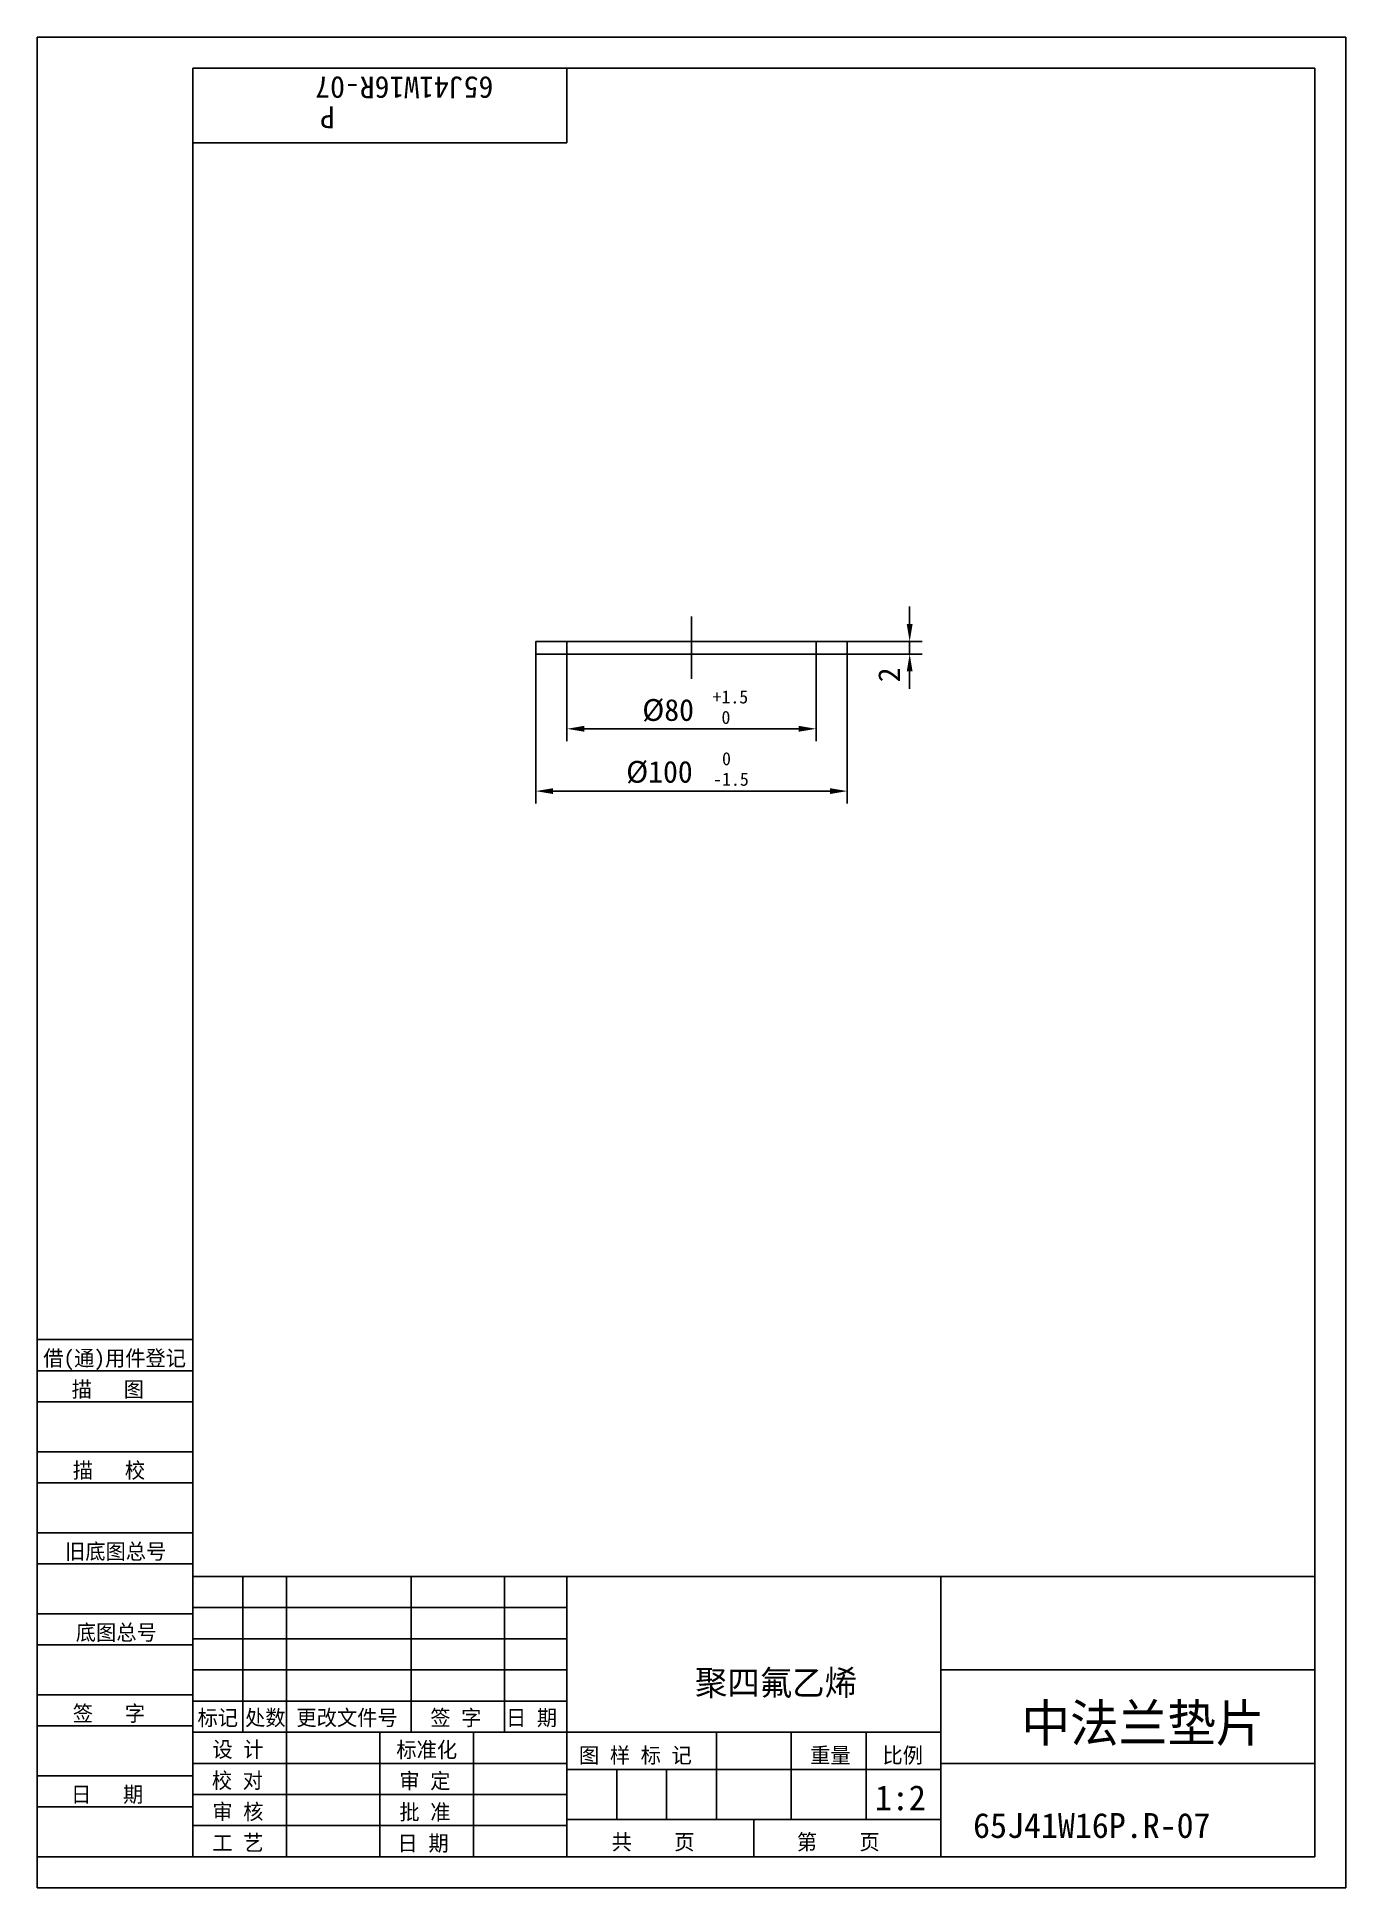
# Model space of a CAD drawing. Header units: metres. Extents: x 0 to 210, y 0 to 297.
import ezdxf

# ---------------------------------------------------------------- set-up
doc = ezdxf.new("R2010")
doc.units = ezdxf.units.M
for name, color, linetype in [('C', 6, 'Continuous'), ('D', 1, 'Continuous'), ('FL', 5, 'Continuous'), ('T', 7, 'Continuous'), ('TL', 4, 'Continuous')]:
    doc.layers.add(name, color=color, linetype=linetype)

# ---------------------------------------------------------------- blocks, each defined once
blk = doc.blocks.new('TUKUN4')
at = {"layer": 'FL'}
for p, q in [((0, 297), (0, 0)), ((210, 297), (0, 297)), ((210, 0), (210, 297)), ((0, 78), (25, 78)), ((0, 70), (25, 70)), ((0, 65), (25, 65)), ((0, 57), (25, 57)), ((0, 52), (25, 52)), ((33, 25), (33, 50)), ((40, 5), (40, 50)), ((60, 25), (60, 50)), ((75, 25), (75, 50)), ((25, 45), (85, 45)), ((0, 44), (25, 44)), ((0, 39), (25, 39)), ((25, 40), (85, 40)), ((25, 35), (85, 35)), ((0, 31), (25, 31)), ((25, 30), (85, 30)), ((0, 26), (25, 26)), ((70, 5), (70, 25)), ((0, 18), (25, 18)), ((25, 20), (85, 20)), ((25, 15), (85, 15)), ((0, 13), (25, 13)), ((25, 10), (85, 10)), ((0, 0), (210, 0))]:
    blk.add_line(p, q, dxfattribs=at)
at = {"layer": 'TL'}
for p, q in [((25, 5), (25, 292)), ((205, 292), (25, 292)), ((85, 292), (85, 280)), ((205, 5), (205, 292)), ((85, 280), (25, 280)), ((0, 88), (25, 88)), ((0, 83), (25, 83)), ((205, 50), (25, 50)), ((85, 5), (85, 50)), ((145, 5), (145, 50)), ((205, 35), (145, 35)), ((145, 25), (25, 25)), ((55, 5), (55, 25)), ((109, 11), (109, 25)), ((121, 11), (121, 25)), ((133, 11), (133, 25)), ((85, 19), (145, 19)), ((93, 11), (93, 19)), ((101, 11), (101, 19)), ((205, 20), (145, 20)), ((145, 11), (85, 11)), ((115, 5), (115, 11)), ((0, 5), (205, 5))]:
    blk.add_line(p, q, dxfattribs=at)
at = {"layer": 'T'}
for s, p in [('借(通)用件登记', (1, 83.76)), ('描   图', (5.56, 78.76)), ('描   校', (5.74, 65.76)), ('旧底图总号', (4.49, 52.76)), ('底图总号', (6.22, 39.76)), ('签   字', (5.74, 26.76)), ('标记', (25.75, 26.07)), ('处数', (33.38, 26.07)), ('更改文件号', (41.61, 26.07)), ('签 字', (63.1, 26.07)), ('日 期', (75.23, 26.07)), ('设 计', (28.14, 20.99)), ('标准化', (57.65, 20.93)), ('图 样 标 记', (86.95, 20.04)), ('重量', (124.03, 20.04)), ('比例', (135.64, 20.04)), ('校 对', (28.05, 15.99)), ('审 定', (58.13, 15.93)), ('日   期', (5.45, 13.76)), ('审 核', (28.14, 10.99)), ('批 准', (58.13, 10.93)), ('共    页', (92.18, 6.13)), ('第    页', (121.9, 6.13)), ('工 艺', (28.14, 5.99)), ('日 期', (57.84, 5.93))]:
    blk.add_text(s, height=2.5, dxfattribs=at).set_placement(p)

msp = doc.modelspace()

# ---------------------------------------------------------------- linework, layer by layer
at = {"layer": 'C'}
msp.add_lwpolyline([(105, 204), (105, 194)], dxfattribs=at)
at = {"layer": 'D'}
for p, q in [((140, 202.8), (140, 205.6)), ((130, 200), (142, 200)), ((140, 200), (140, 198)), ((80, 198), (80, 174)), ((85, 198), (85, 184)), ((125, 198), (125, 184)), ((130, 198), (130, 174)), ((130, 198), (142, 198)), ((140, 195.2), (140, 192.4)), ((87.8, 186), (122.2, 186)), ((82.8, 176), (127.2, 176))]:
    msp.add_line(p, q, dxfattribs=at)
for points in [[(139.53, 202.8), (140.47, 202.8), (140, 200)], [(139.53, 195.2), (140.47, 195.2), (140, 198)], [(87.8, 186.47), (87.8, 185.53), (85, 186)], [(122.2, 186.47), (122.2, 185.53), (125, 186)], [(82.8, 176.47), (82.8, 175.53), (80, 176)], [(127.2, 176.47), (127.2, 175.53), (130, 176)]]:
    msp.add_solid(points, dxfattribs=at)
at = {"layer": 'TL'}
for points in [[(85, 198), (80, 198), (80, 200), (85, 200), (85, 198)], [(85, 200), (125, 200)], [(125, 200), (125, 198), (130, 198), (130, 200), (125, 200)], [(85, 198), (125, 198)]]:
    msp.add_lwpolyline(points, dxfattribs=at)

# ---------------------------------------------------------------- block references
at = {"layer": 'D'}
msp.add_blockref('TUKUN4', (0, 0), dxfattribs=at)

# ---------------------------------------------------------------- texts
for s, rotation, p in [('65J41W16R-07', 180, (73.21, 290.65)), ('P', 180, (47.8, 285.86)), ('2', 90, (138.45, 193.46))]:
    msp.add_text(s, height=3.5, rotation=rotation, dxfattribs=at).set_placement(p)
for s, height, p in [('%%C80', 3.5, (97.1, 187.27)), ('+1.5', 2.1, (108.38, 190.07)), (' 0', 2.1, (108.38, 186.78)), (' 0', 2.1, (108.47, 180.15)), ('%%C100', 3.5, (94.52, 177.35)), ('-1.5', 2.1, (108.47, 176.86)), ('聚四氟乙烯', 4, (105.55, 30.93)), ('中法兰垫片', 6, (157.93, 23.47)), ('1:2', 4, (134.43, 12.48)), ('65J41W16P.R-07', 4, (150.18, 8.03))]:
    msp.add_text(s, height=height, dxfattribs=at).set_placement(p)

doc.saveas('drawing.dxf')
